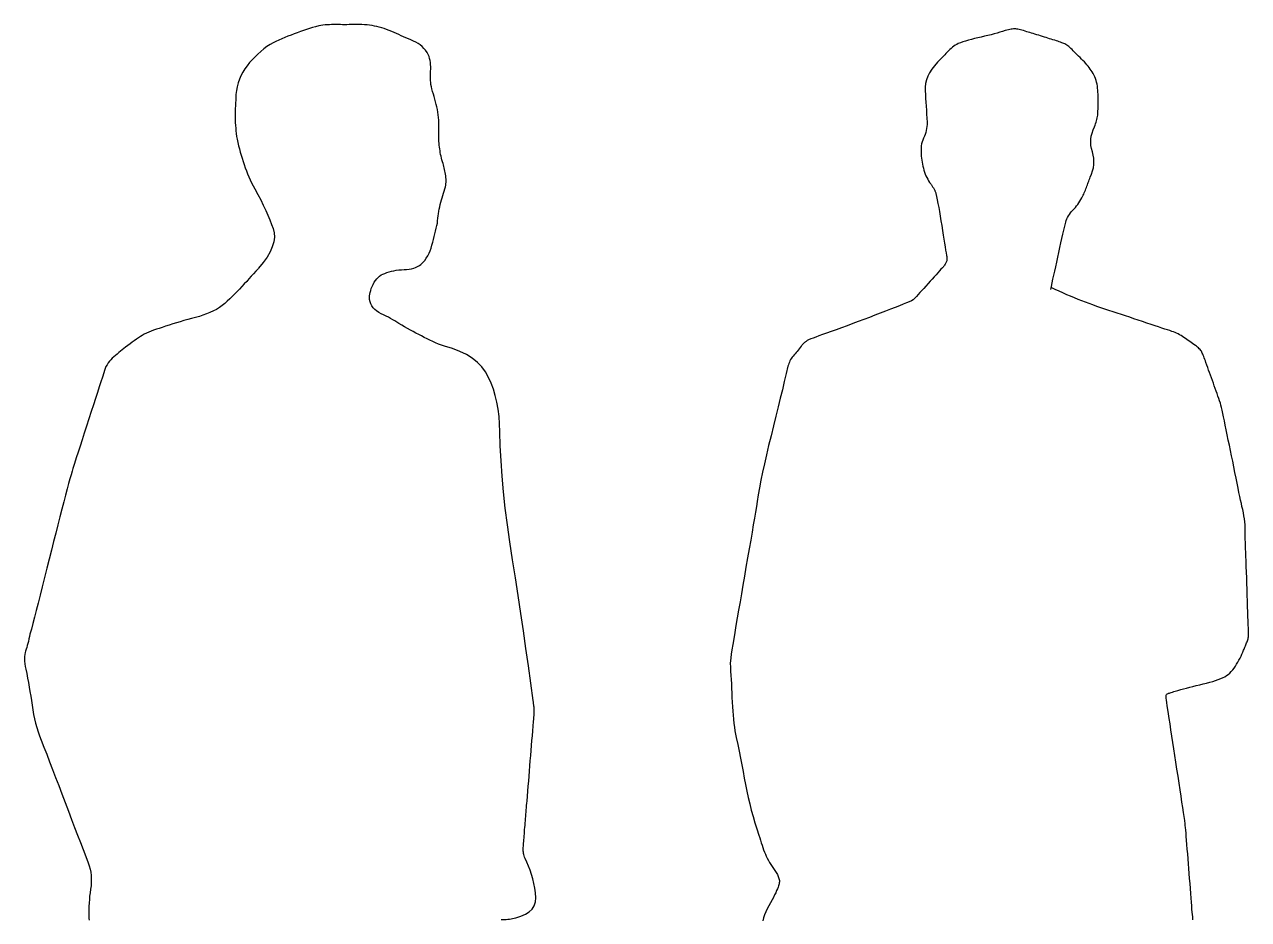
# Model space of a CAD drawing. Extents: x -1641 to 1664, y -769 to 1045.
# Drawn here: x 474 to 1664, y 130 to 999 of the extents above; entities that cross this region are included whole.
import ezdxf

# ---------------------------------------------------------------- set-up
doc = ezdxf.new("R2010")
doc.units = 0
doc.header["$LTSCALE"] = 20
doc.layers.add('_____1', color=7, linetype='CONTINUOUS')

msp = doc.modelspace()

# ---------------------------------------------------------------- linework, layer by layer
at = {"layer": '_____1', "color": 0, "linetype": 'CONTINUOUS', "flags": 128}
for points in [[(937.6, 129.5), (939.2, 129.5), (940.8, 129.5), (942.4, 129.6), (944, 129.7), (945.6, 129.9), (947.1, 130.1), (948.6, 130.5), (950.1, 130.8), (951.6, 131.2), (951.6, 131.2), (951.6, 131.2), (956.7, 132.7), (961.1, 134.6), (964.7, 136.9), (967.5, 139.7), (969.5, 142.9), (970.8, 146.6), (971.2, 150.7), (970.9, 155.3), (970.1, 160.1), (969.2, 164.6), (968.1, 169.1), (966.9, 173.4), (965.6, 177.5), (964.1, 181.5), (962.5, 185.3), (960.7, 188.9), (960.7, 188.9), (960.7, 188.9), (960.2, 190.2), (959.9, 191.4), (959.6, 192.6), (959.3, 193.7), (959.1, 194.9), (959, 196.1), (959, 197.2), (959, 198.4), (959, 199.6), (959.1, 200.9), (959.2, 202.3), (959.3, 203.8), (959.4, 205.3), (959.5, 207), (959.7, 208.8), (959.8, 210.7), (959.8, 210.7), (959.8, 210.7), (960, 212.8), (960.2, 214.9), (960.3, 217), (960.5, 219.1), (960.7, 221.3), (960.9, 223.4), (961, 225.5), (961.2, 227.6), (961.4, 229.7), (961.5, 231.8), (961.7, 233.9), (961.9, 236.1), (962.1, 238.2), (962.2, 240.4), (962.4, 242.6), (962.6, 244.7), (962.6, 244.7), (962.6, 244.7), (963, 249.5), (963.4, 254.3), (963.8, 259.1), (964.2, 264), (964.6, 268.9), (965, 273.8), (965.4, 278.8), (965.8, 283.8), (966.2, 288.8), (966.6, 293.7), (967, 298.6), (967.4, 303.4), (967.8, 308.2), (968.2, 312.9), (968.5, 317.5), (968.9, 322.1), (968.9, 322.1), (968.9, 322.1), (969.1, 324.2), (969.2, 326.1), (969.4, 327.8), (969.4, 329.3), (969.5, 330.6), (969.6, 331.7), (969.6, 332.6), (969.6, 333.3), (969.6, 334), (969.5, 334.8), (969.4, 335.8), (969.3, 336.8), (969.2, 338), (969, 339.4), (968.8, 340.8), (968.6, 342.4), (968.6, 342.4), (968.6, 342.4), (966.3, 359.1), (964, 376), (961.6, 392.9), (959.1, 410), (956.6, 427.1), (954, 444.4), (951.3, 461.7), (948.5, 479.2), (945.9, 496.5), (943.5, 513.2), (941.5, 529.5), (939.8, 545.3), (938.4, 560.6), (937.4, 575.5), (936.6, 589.8), (936.2, 603.7), (936.2, 603.7), (936.2, 603.7), (935.9, 611.3), (935.4, 618.6), (934.5, 625.7), (933.3, 632.4), (931.7, 638.9), (929.9, 645), (927.8, 650.9), (925.3, 656.5), (922.3, 661.8), (918.7, 666.6), (914.3, 671), (909.3, 675), (903.6, 678.6), (897.2, 681.7), (890.1, 684.4), (882.4, 686.7), (882.4, 686.7), (882.4, 686.7), (879.4, 687.8), (876.6, 688.9), (873.7, 690.1), (870.9, 691.3), (868.1, 692.6), (865.4, 693.9), (862.7, 695.3), (860, 696.7), (857.3, 698.1), (854.6, 699.6), (851.9, 701), (849.2, 702.5), (846.4, 704.1), (843.6, 705.6), (840.8, 707.2), (838, 708.8), (838, 708.8), (838, 708.8), (836.1, 710.1), (834.1, 711.3), (832.1, 712.5), (830, 713.7), (827.8, 714.9), (825.5, 716.1), (823.1, 717.3), (820.7, 718.4), (818.4, 719.6), (816.3, 721), (814.5, 722.5), (813, 724.1), (811.7, 725.9), (810.7, 727.9), (810, 730), (809.5, 732.3), (809.5, 732.3), (809.5, 732.3), (809.4, 733.9), (809.5, 735.6), (809.7, 737.3), (810.1, 739.1), (810.6, 741), (811.2, 742.9), (812, 744.9), (813, 746.9), (814, 748.9), (815.2, 750.7), (816.4, 752.3), (817.8, 753.7), (819.3, 754.9), (820.8, 756), (822.5, 756.9), (824.2, 757.6), (824.2, 757.6), (824.2, 757.6), (826.3, 758.4), (828.5, 759.1), (830.7, 759.7), (833.1, 760.2), (835.4, 760.6), (837.9, 760.9), (840.4, 761.1), (843, 761.2), (845.5, 761.3), (847.9, 761.6), (850.2, 762), (852.4, 762.6), (854.3, 763.3), (856.2, 764.1), (857.9, 765.1), (859.5, 766.2), (859.5, 766.2), (859.5, 766.2), (861.3, 768.1), (863.1, 770.2), (864.6, 772.4), (866.1, 774.6), (867.3, 777.1), (868.4, 779.6), (869.4, 782.2), (870.2, 785), (870.9, 787.8), (871.6, 790.6), (872.3, 793.3), (873, 796), (873.6, 798.7), (874.2, 801.4), (874.8, 804), (875.4, 806.5), (875.4, 806.5), (875.4, 806.5), (875.5, 808.8), (875.8, 811.1), (876.1, 813.4), (876.4, 815.6), (876.8, 817.9), (877.3, 820.1), (877.8, 822.3), (878.3, 824.6), (878.9, 826.8), (879.5, 828.9), (880.1, 831.1), (880.8, 833.3), (881.4, 835.4), (882, 837.5), (882.6, 839.6), (883.2, 841.7), (883.2, 841.7), (883.2, 841.7), (883.5, 843.2), (883.7, 844.6), (883.9, 846.2), (883.9, 847.7), (883.9, 849.2), (883.8, 850.8), (883.7, 852.3), (883.4, 853.9), (883.1, 855.5), (882.8, 857), (882.5, 858.6), (882.1, 860.1), (881.7, 861.6), (881.3, 863.1), (880.9, 864.5), (880.4, 866), (880.4, 866), (880.4, 866), (879.9, 867.8), (879.4, 869.6), (879, 871.4), (878.6, 873.1), (878.3, 874.9), (878, 876.7), (877.7, 878.5), (877.5, 880.3), (877.3, 882.2), (877.2, 884), (877, 885.9), (876.9, 887.9), (876.9, 889.8), (876.8, 891.9), (876.8, 893.9), (876.8, 896), (876.8, 896), (876.8, 896), (876.9, 898.6), (876.9, 901.3), (876.9, 903.9), (876.8, 906.5), (876.6, 909), (876.2, 911.6), (875.9, 914.2), (875.4, 916.7), (874.8, 919.3), (874.3, 921.8), (873.7, 924.3), (873, 926.9), (872.3, 929.4), (871.6, 931.8), (870.8, 934.3), (870, 936.8), (870, 936.8), (870, 936.8), (869.6, 938.9), (869.2, 941), (869, 943.1), (868.8, 945.2), (868.7, 947.4), (868.6, 949.6), (868.7, 951.8), (868.9, 954), (869, 956.2), (869, 958.4), (868.9, 960.5), (868.7, 962.5), (868.4, 964.5), (867.9, 966.5), (867.3, 968.4), (866.6, 970.2), (866.6, 970.2), (866.6, 970.2), (865.4, 972.4), (864, 974.4), (862.4, 976.3), (860.7, 978), (858.8, 979.6), (856.8, 981), (854.5, 982.3), (852.2, 983.4), (849.7, 984.5), (847.3, 985.5), (844.9, 986.6), (842.6, 987.6), (840.2, 988.6), (838, 989.6), (835.7, 990.6), (833.5, 991.6), (833.5, 991.6), (833.5, 991.6), (831, 992.7), (828.5, 993.7), (826.1, 994.6), (823.7, 995.5), (821.3, 996.2), (818.9, 996.9), (816.6, 997.5), (814.3, 998), (811.9, 998.4), (809.5, 998.8), (807.1, 999.1), (804.6, 999.3), (802, 999.4), (799.3, 999.5), (796.6, 999.5), (793.9, 999.4), (793.9, 999.4), (793.9, 999.4), (791.8, 999.4), (789.6, 999.4), (787.5, 999.3), (785.4, 999.3), (783.2, 999.3), (781.1, 999.4), (779, 999.4), (776.8, 999.4), (774.6, 999.4), (772.5, 999.4), (770.4, 999.3), (768.3, 999.2), (766.2, 999), (764.1, 998.8), (762, 998.5), (760, 998.1), (760, 998.1), (760, 998.1), (757, 997.3), (754.1, 996.5), (751.1, 995.6), (748.1, 994.7), (745.2, 993.7), (742.2, 992.6), (739.1, 991.5), (736.1, 990.4), (733.1, 989.2), (730.1, 988), (727.1, 986.7), (724.2, 985.5), (721.3, 984.2), (718.5, 982.8), (715.7, 981.5), (712.9, 980.1), (712.9, 980.1), (712.9, 980.1), (709.7, 978), (706.7, 975.7), (703.7, 973.3), (700.9, 970.8), (698.1, 968.1), (695.5, 965.4), (692.9, 962.5), (690.5, 959.4), (688.2, 956.3), (686.2, 953.1), (684.4, 949.7), (683, 946.2), (681.7, 942.7), (680.8, 939), (680.1, 935.2), (679.6, 931.3), (679.6, 931.3), (679.6, 931.3), (679.4, 928.6), (679.3, 925.9), (679.1, 923.2), (679, 920.5), (678.9, 917.8), (678.9, 915), (678.8, 912.3), (678.8, 909.6), (678.8, 906.9), (678.9, 904.1), (679.1, 901.4), (679.3, 898.7), (679.5, 896), (679.9, 893.4), (680.2, 890.7), (680.7, 888), (680.7, 888), (680.7, 888), (681.4, 884.9), (682.2, 881.7), (683, 878.6), (683.8, 875.5), (684.7, 872.4), (685.6, 869.4), (686.6, 866.3), (687.6, 863.3), (688.6, 860.3), (689.7, 857.3), (690.9, 854.3), (692.1, 851.4), (693.4, 848.5), (694.8, 845.6), (696.3, 842.7), (697.8, 839.9), (697.8, 839.9), (697.8, 839.9), (700.8, 834.3), (703.6, 828.9), (706.1, 823.8), (708.5, 818.8), (710.6, 814.1), (712.5, 809.5), (714.2, 805.2), (715.7, 801.1), (716.7, 797), (716.9, 792.7), (716.3, 788.2), (714.9, 783.5), (712.8, 778.6), (709.8, 773.4), (706.1, 768.1), (701.6, 762.6), (701.6, 762.6), (701.1, 762.1), (701.1, 762.1), (701.1, 762.1), (701.1, 762.1), (698.9, 759.7), (696.7, 757.2), (694.5, 754.8), (692.2, 752.3), (690, 749.8), (687.7, 747.3), (685.4, 744.8), (683, 742.3), (680.7, 739.8), (678.3, 737.4), (675.9, 735), (673.5, 732.8), (671.1, 730.5), (668.6, 728.4), (666.2, 726.3), (663.7, 724.3), (663.7, 724.3), (663.7, 724.3), (660.7, 722.6), (657.6, 721.1), (654.3, 719.6), (651, 718.3), (647.5, 717), (644, 715.8), (640.3, 714.7), (636.5, 713.7), (632.7, 712.7), (629, 711.7), (625.3, 710.6), (621.7, 709.5), (618.2, 708.4), (614.7, 707.3), (611.2, 706.1), (607.9, 704.9), (607.9, 704.9), (607.9, 704.9), (605, 704.1), (602.2, 703.3), (599.5, 702.4), (597, 701.5), (594.7, 700.5), (592.5, 699.4), (590.4, 698.4), (588.5, 697.2), (586.6, 696.1), (584.7, 694.8), (582.7, 693.5), (580.7, 692.1), (578.7, 690.6), (576.6, 689.1), (574.4, 687.4), (572.2, 685.7), (572.2, 685.7), (572.2, 685.7), (570.5, 684.4), (568.9, 683.1), (567.3, 681.8), (565.6, 680.5), (564, 679.1), (562.5, 677.8), (560.9, 676.4), (559.3, 675), (557.9, 673.6), (556.5, 672.1), (555.3, 670.5), (554.2, 668.8), (553.2, 667), (552.4, 665.1), (551.7, 663.1), (551.1, 661), (551.1, 661), (551.1, 661), (549.8, 656.8), (548.3, 652.3), (546.7, 647.3), (544.9, 641.9), (543.1, 636.1), (541, 629.9), (538.9, 623.2), (536.6, 616.2), (534.3, 609.1), (532.1, 602.3), (530, 595.9), (528, 589.7), (526.1, 583.8), (524.3, 578.2), (522.6, 572.9), (521, 567.9), (521, 567.9), (521, 567.9), (520.2, 565.2), (519.2, 561.9), (518.1, 557.9), (516.8, 553.3), (515.4, 548), (513.9, 542.1), (512.2, 535.6), (510.3, 528.4), (508.4, 520.8), (506.4, 513), (504.4, 505), (502.3, 496.8), (500.1, 488.4), (498, 479.7), (495.7, 470.9), (493.5, 461.9), (491.2, 453), (489.1, 444.7), (487.2, 437), (485.3, 429.9), (483.6, 423.3), (482, 417.3), (480.6, 411.9), (479.3, 407), (479.3, 407), (479.3, 407), (478.8, 404.5), (478.3, 402.2), (477.8, 399.9), (477.2, 397.8), (476.7, 395.8), (476.2, 393.9), (475.6, 392.2), (475, 390.5), (474.5, 388.9), (474.2, 387), (474, 385.1), (473.9, 382.9), (474, 380.6), (474.3, 378.2), (474.7, 375.5), (475.2, 372.8), (475.2, 372.8), (475.2, 372.8), (476.1, 368.5), (477, 364.2), (477.8, 359.9), (478.5, 355.5), (479.3, 351.1), (480, 346.7), (480.6, 342.3), (481.3, 337.8), (481.9, 333.3), (482.7, 328.9), (483.7, 324.6), (484.7, 320.3), (485.9, 316.1), (487.3, 312), (488.7, 308), (490.3, 304), (490.3, 304), (490.3, 304), (492.9, 297.2), (495.6, 290.1), (498.4, 282.9), (501.3, 275.4), (504.2, 267.7), (507.2, 259.7), (510.3, 251.6), (513.5, 243.2), (516.7, 234.8), (519.8, 226.8), (522.7, 219), (525.6, 211.5), (528.3, 204.4), (531, 197.5), (533.5, 190.9), (535.9, 184.5), (535.9, 184.5), (535.9, 184.5), (536.9, 181.6), (537.7, 178.5), (538.3, 175.4), (538.7, 172.2), (538.9, 169), (538.9, 165.7), (538.7, 162.4), (538.2, 159), (537.7, 155.6), (537.3, 152.2), (537, 148.9), (536.7, 145.6), (536.5, 142.3), (536.4, 139.1), (536.4, 135.9), (536.5, 132.8), (536.5, 132.8), (536.5, 132.8), (536.5, 132.1), (536.5, 131.5), (536.6, 130.8), (536.6, 130.2), (536.7, 129.5), (536.8, 128.9)], [(1471.8, 741.8), (1472.5, 744.9), (1473.2, 748.3), (1474, 751.9), (1474.9, 755.7), (1475.7, 759.7), (1476.7, 764), (1477.7, 768.5), (1478.7, 773.2), (1479.8, 778), (1480.8, 782.6), (1481.8, 787.1), (1482.8, 791.5), (1483.7, 795.6), (1484.7, 799.7), (1485.6, 803.6), (1486.5, 807.3), (1486.5, 807.3), (1486.5, 807.3), (1487, 808.9), (1487.6, 810.5), (1488.3, 812), (1489.1, 813.5), (1490.1, 814.9), (1491.1, 816.3), (1492.2, 817.7), (1493.4, 819), (1494.7, 820.3), (1495.9, 821.7), (1497, 823.2), (1498.1, 824.6), (1499.2, 826.2), (1500.2, 827.8), (1501.2, 829.4), (1502.1, 831.1), (1502.1, 831.1), (1502.1, 831.1), (1502.7, 832.3), (1503.3, 833.5), (1503.9, 834.7), (1504.5, 835.9), (1505, 837.1), (1505.5, 838.4), (1506, 839.6), (1506.5, 840.9), (1507, 842.2), (1507.5, 843.5), (1507.9, 844.8), (1508.4, 846), (1508.9, 847.3), (1509.3, 848.6), (1509.8, 849.8), (1510.3, 851.1), (1510.3, 851.1), (1510.3, 851.1), (1511.6, 854.1), (1512.6, 857.2), (1513.3, 860.3), (1513.7, 863.3), (1513.8, 866.4), (1513.6, 869.5), (1513.1, 872.6), (1512.3, 875.7), (1511.5, 878.8), (1511, 881.9), (1510.8, 884.9), (1510.9, 888), (1511.3, 891), (1512, 894), (1513, 897), (1514.3, 900), (1514.3, 900), (1514.3, 900), (1514.9, 901.5), (1515.4, 902.9), (1515.9, 904.4), (1516.3, 905.8), (1516.7, 907.2), (1517, 908.6), (1517.3, 910), (1517.5, 911.3), (1517.6, 912.7), (1517.7, 914.1), (1517.8, 915.7), (1517.9, 917.3), (1518, 918.9), (1518, 920.7), (1518, 922.5), (1518, 924.3), (1518, 924.3), (1518, 924.3), (1518, 926.2), (1518, 928.1), (1518, 930), (1517.9, 931.9), (1517.8, 933.8), (1517.6, 935.7), (1517.4, 937.7), (1517.2, 939.6), (1516.9, 941.6), (1516.4, 943.4), (1515.9, 945.2), (1515.3, 947), (1514.6, 948.7), (1513.8, 950.4), (1513, 951.9), (1512, 953.5), (1512, 953.5), (1512, 953.5), (1511.2, 954.8), (1510.3, 956.2), (1509.3, 957.6), (1508.3, 959), (1507.1, 960.3), (1505.9, 961.7), (1504.6, 963.1), (1503.2, 964.5), (1501.8, 965.9), (1500.4, 967.3), (1499, 968.7), (1497.7, 970), (1496.4, 971.3), (1495.1, 972.6), (1493.8, 973.9), (1492.6, 975.2), (1492.6, 975.2), (1492.6, 975.2), (1491.5, 976.2), (1490.4, 977.1), (1489.4, 978), (1488.4, 978.8), (1487.4, 979.5), (1486.5, 980.1), (1485.6, 980.6), (1484.7, 981), (1483.7, 981.4), (1482.7, 981.8), (1481.5, 982.2), (1480.2, 982.7), (1478.8, 983.2), (1477.3, 983.7), (1475.7, 984.2), (1473.9, 984.7), (1473.9, 984.7), (1473.9, 984.7), (1472.4, 985.2), (1470.8, 985.7), (1469.1, 986.2), (1467.4, 986.7), (1465.7, 987.3), (1463.9, 987.8), (1462, 988.4), (1460.2, 989), (1458.3, 989.5), (1456.5, 990.1), (1454.7, 990.6), (1453.1, 991.1), (1451.5, 991.6), (1450, 992.1), (1448.5, 992.5), (1447.1, 993), (1447.1, 993), (1447.1, 993), (1445.5, 993.5), (1443.9, 993.9), (1442.5, 994.3), (1441.2, 994.6), (1440, 994.9), (1439, 995.1), (1438, 995.2), (1437.2, 995.2), (1436.4, 995.2), (1435.5, 995.2), (1434.5, 995), (1433.4, 994.9), (1432.1, 994.6), (1430.7, 994.3), (1429.3, 994), (1427.7, 993.5), (1427.7, 993.5), (1427.7, 993.5), (1425.1, 992.7), (1422.5, 991.9), (1419.7, 991.1), (1416.8, 990.3), (1413.8, 989.5), (1410.7, 988.8), (1407.5, 988), (1404.2, 987.3), (1400.9, 986.5), (1397.7, 985.8), (1394.7, 985), (1391.8, 984.2), (1389.1, 983.4), (1386.5, 982.6), (1384.1, 981.8), (1381.8, 980.9), (1381.8, 980.9), (1381.8, 980.9), (1380.4, 980.1), (1378.9, 979.3), (1377.6, 978.4), (1376.2, 977.4), (1374.9, 976.3), (1373.6, 975.1), (1372.4, 973.9), (1371.2, 972.6), (1370, 971.3), (1368.8, 970), (1367.6, 968.8), (1366.4, 967.5), (1365.2, 966.3), (1364, 965.1), (1362.8, 963.9), (1361.6, 962.8), (1361.6, 962.8), (1361.6, 962.8), (1358.7, 959.4), (1356.1, 956), (1354, 952.5), (1352.3, 949.1), (1351, 945.6), (1350.2, 942.1), (1349.8, 938.5), (1349.8, 934.9), (1350, 931.3), (1350.2, 927.6), (1350.4, 923.9), (1350.6, 920.1), (1350.9, 916.3), (1351.1, 912.4), (1351.3, 908.4), (1351.6, 904.4), (1351.6, 904.4), (1351.6, 904.4), (1351.6, 902.3), (1351.4, 900.3), (1351.1, 898.4), (1350.8, 896.4), (1350.3, 894.5), (1349.7, 892.7), (1349, 890.8), (1348.2, 889), (1347.5, 887.2), (1346.8, 885.4), (1346.3, 883.5), (1346, 881.5), (1345.7, 879.5), (1345.7, 877.5), (1345.7, 875.4), (1345.9, 873.3), (1345.9, 873.3), (1345.9, 873.3), (1346, 871.4), (1346.2, 869.6), (1346.5, 867.7), (1346.7, 865.8), (1347.1, 863.8), (1347.5, 861.9), (1348, 859.9), (1348.5, 857.9), (1349.1, 856), (1349.8, 854.1), (1350.5, 852.3), (1351.3, 850.6), (1352.2, 849), (1353.1, 847.4), (1354.1, 845.9), (1355.2, 844.6), (1355.2, 844.6), (1355.2, 844.6), (1355.6, 844), (1355.9, 843.5), (1356.3, 842.9), (1356.7, 842.4), (1357, 841.8), (1357.4, 841.2), (1357.7, 840.7), (1358.1, 840.1), (1358.4, 839.5), (1358.7, 838.9), (1359, 838.3), (1359.3, 837.7), (1359.6, 837.1), (1359.8, 836.5), (1360, 835.9), (1360.2, 835.3), (1360.2, 835.3), (1360.2, 835.3), (1360.9, 832.3), (1361.5, 829), (1362.2, 825.4), (1362.9, 821.6), (1363.6, 817.6), (1364.4, 813.3), (1365.1, 808.8), (1365.8, 804), (1366.6, 799.2), (1367.3, 794.8), (1367.9, 790.7), (1368.5, 786.9), (1369.1, 783.4), (1369.6, 780.2), (1370.1, 777.4), (1370.6, 774.8), (1370.6, 774.8), (1370.6, 774.8), (1370.8, 774), (1370.9, 773.1), (1370.9, 772.2), (1370.9, 771.4), (1370.8, 770.6), (1370.7, 769.9), (1370.5, 769.1), (1370.2, 768.4), (1369.8, 767.7), (1369.5, 767.1), (1369.1, 766.4), (1368.6, 765.7), (1368.1, 765), (1367.6, 764.4), (1367.1, 763.7), (1366.5, 763.1), (1366.5, 763.1), (1366.5, 763.1), (1365.1, 761.5), (1363.6, 759.9), (1362, 758.1), (1360.3, 756.2), (1358.5, 754.2), (1356.7, 752.1), (1354.7, 749.9), (1352.6, 747.6), (1350.5, 745.2), (1348.5, 743), (1346.6, 740.9), (1344.7, 738.9), (1343, 737), (1341.3, 735.1), (1339.6, 733.4), (1338.1, 731.8), (1338.1, 731.8), (1338.1, 731.8), (1336.4, 731), (1334.2, 730), (1331.5, 728.9), (1328.4, 727.6), (1324.8, 726.1), (1320.7, 724.5), (1316.2, 722.8), (1311.3, 720.8), (1306, 718.8), (1300.8, 716.8), (1295.5, 714.8), (1290.1, 712.8), (1284.7, 710.8), (1279.3, 708.7), (1273.9, 706.7), (1268.4, 704.7), (1263.1, 702.8), (1258.2, 701), (1253.9, 699.4), (1249.9, 698), (1246.4, 696.7), (1243.4, 695.6), (1240.8, 694.6), (1238.6, 693.8), (1238.6, 693.8), (1238.6, 693.8), (1237.9, 693.5), (1237.1, 693.2), (1236.4, 692.9), (1235.8, 692.5), (1235.1, 692.2), (1234.6, 691.9), (1234, 691.5), (1233.5, 691.1), (1233, 690.8), (1232.5, 690.3), (1231.9, 689.8), (1231.4, 689.3), (1230.8, 688.7), (1230.3, 688.1), (1229.7, 687.4), (1229.1, 686.7), (1229.1, 686.7), (1229.1, 686.7), (1228.1, 685.4), (1227.1, 684.1), (1226.1, 682.8), (1225.2, 681.6), (1224.2, 680.5), (1223.3, 679.3), (1222.3, 678.3), (1221.4, 677.2), (1220.5, 676.2), (1219.7, 675.1), (1218.9, 673.9), (1218.3, 672.7), (1217.7, 671.4), (1217.2, 670.1), (1216.7, 668.7), (1216.3, 667.3), (1216.3, 667.3), (1216.3, 667.3), (1214.6, 660.1), (1212.8, 652.5), (1210.9, 644.5), (1208.9, 636.3), (1206.8, 627.7), (1204.6, 618.7), (1202.3, 609.5), (1199.9, 599.8), (1197.5, 590.3), (1195.4, 581.2), (1193.4, 572.5), (1191.6, 564.3), (1190, 556.5), (1188.6, 549.2), (1187.4, 542.3), (1186.4, 535.9), (1186.4, 535.9), (1186.4, 535.9), (1185.6, 531), (1184.7, 525.6), (1183.7, 519.6), (1182.6, 513), (1181.4, 505.9), (1180.1, 498.1), (1178.6, 489.8), (1177.1, 481), (1175.5, 471.9), (1174, 463.1), (1172.5, 454.6), (1171.1, 446.2), (1169.7, 438.2), (1168.3, 430.3), (1167.1, 422.7), (1165.8, 415.4), (1164.7, 408.5), (1163.6, 402.3), (1162.7, 396.7), (1161.9, 391.7), (1161.2, 387.5), (1160.7, 383.9), (1160.3, 380.9), (1160, 378.6), (1160, 378.6), (1160, 378.6), (1160.3, 374.8), (1160.5, 370.9), (1160.8, 366.8), (1161.1, 362.7), (1161.3, 358.5), (1161.5, 354.2), (1161.7, 349.8), (1161.9, 345.2), (1162.1, 340.7), (1162.3, 336.4), (1162.6, 332.1), (1162.9, 328), (1163.3, 324.1), (1163.7, 320.2), (1164.2, 316.6), (1164.7, 313), (1164.7, 313), (1164.7, 313), (1166.1, 306.3), (1167.5, 299.6), (1168.8, 293), (1170.2, 286.4), (1171.4, 279.9), (1172.7, 273.4), (1173.9, 267), (1175.1, 260.7), (1176.3, 254.4), (1177.7, 248.2), (1179.1, 242), (1180.7, 235.8), (1182.4, 229.7), (1184.2, 223.6), (1186.1, 217.6), (1188.1, 211.6), (1188.1, 211.6), (1188.1, 211.6), (1188.9, 209), (1189.6, 206.5), (1190.4, 204.1), (1191.1, 201.7), (1191.9, 199.4), (1192.7, 197.2), (1193.5, 195.1), (1194.4, 193), (1195.3, 191), (1196.2, 189), (1197.3, 187), (1198.4, 185), (1199.6, 183), (1200.9, 181.1), (1202.2, 179.1), (1203.7, 177.1), (1203.7, 177.1), (1203.7, 177.1), (1204.3, 176.2), (1204.9, 175.2), (1205.5, 174.3), (1206, 173.3), (1206.4, 172.3), (1206.9, 171.3), (1207.2, 170.3), (1207.6, 169.3), (1207.8, 168.3), (1208, 167.3), (1208, 166.2), (1207.9, 165.2), (1207.8, 164.2), (1207.5, 163.1), (1207.1, 162.1), (1206.7, 161), (1206.7, 161), (1206.7, 161), (1206.1, 159.4), (1205.3, 157.6), (1204.5, 155.6), (1203.4, 153.4), (1202.2, 151), (1200.9, 148.5), (1199.4, 145.8), (1197.7, 142.9), (1196.1, 139.9), (1194.7, 136.9), (1193.6, 134), (1192.7, 131.1), (1192, 128.2)], [(1609.9, 129.1), (1610, 130), (1610, 131), (1609.9, 132.2), (1609.9, 132.2), (1609.9, 132.2), (1609.7, 134.3), (1609.5, 136.7), (1609.2, 139.6), (1609, 142.8), (1608.7, 146.4), (1608.4, 150.4), (1608, 154.8), (1607.6, 159.6), (1607.3, 164.5), (1606.9, 169.4), (1606.5, 174.2), (1606.1, 179.1), (1605.7, 183.8), (1605.4, 188.6), (1605, 193.3), (1604.6, 198), (1604.3, 202.4), (1604, 206.5), (1603.6, 210.1), (1603.4, 213.4), (1603.1, 216.3), (1602.9, 218.8), (1602.7, 220.9), (1602.6, 222.6), (1602.6, 222.6), (1602.6, 222.6), (1602.1, 225.8), (1601.5, 229.5), (1600.9, 233.7), (1600.2, 238.4), (1599.4, 243.6), (1598.6, 249.3), (1597.6, 255.5), (1596.6, 262.2), (1595.6, 269), (1594.5, 275.8), (1593.5, 282.4), (1592.5, 288.9), (1591.6, 295.3), (1590.6, 301.6), (1589.7, 307.8), (1588.7, 313.8), (1587.9, 319.6), (1587.1, 324.8), (1586.4, 329.5), (1585.7, 333.6), (1585.2, 337.2), (1584.8, 340.3), (1584.4, 342.8), (1584.1, 344.8), (1584.1, 344.8), (1584.1, 344.8), (1584, 345.7), (1584, 346.4), (1584.1, 347.1), (1584.2, 347.7), (1584.4, 348.2), (1584.7, 348.5), (1585, 348.8), (1585.4, 349), (1585.9, 349.2), (1586.5, 349.4), (1587.3, 349.6), (1588.1, 349.9), (1589.1, 350.2), (1590.2, 350.6), (1591.5, 351), (1592.9, 351.4), (1592.9, 351.4), (1592.9, 351.4), (1595.5, 352.2), (1598.2, 353), (1601, 353.8), (1603.9, 354.5), (1607, 355.3), (1610.1, 356.1), (1613.4, 356.9), (1616.8, 357.7), (1620.1, 358.5), (1623.4, 359.3), (1626.4, 360.1), (1629.4, 361), (1632.1, 361.9), (1634.7, 362.8), (1637.2, 363.7), (1639.6, 364.6), (1639.6, 364.6), (1639.6, 364.6), (1641.2, 365.5), (1642.9, 366.6), (1644.4, 367.7), (1645.9, 369.1), (1647.4, 370.5), (1648.8, 372.2), (1650.1, 373.9), (1651.4, 375.8), (1652.6, 377.8), (1653.8, 379.7), (1654.9, 381.6), (1655.9, 383.6), (1656.9, 385.5), (1657.8, 387.4), (1658.6, 389.3), (1659.3, 391.2), (1659.3, 391.2), (1659.3, 391.2), (1659.8, 392.3), (1660.2, 393.4), (1660.6, 394.4), (1661.1, 395.5), (1661.5, 396.5), (1661.9, 397.5), (1662.3, 398.5), (1662.7, 399.4), (1663.1, 400.4), (1663.4, 401.4), (1663.7, 402.4), (1663.9, 403.4), (1664, 404.4), (1664.1, 405.5), (1664.2, 406.6), (1664.1, 407.7), (1664.1, 407.7), (1664.1, 407.7), (1664.1, 410), (1664, 412.8), (1663.9, 416), (1663.8, 419.7), (1663.6, 423.9), (1663.5, 428.5), (1663.3, 433.6), (1663.1, 439.1), (1662.9, 444.9), (1662.7, 450.6), (1662.5, 456.2), (1662.4, 461.7), (1662.2, 467.2), (1662, 472.6), (1661.8, 477.9), (1661.6, 483.1), (1661.6, 483.1), (1661.6, 483.1), (1661.5, 486.5), (1661.3, 489.8), (1661.2, 493), (1661.1, 496.1), (1661, 499.1), (1661, 502), (1660.9, 504.9), (1660.9, 507.7), (1660.9, 510.4), (1660.8, 513.2), (1660.5, 516.1), (1660.2, 519), (1659.7, 521.9), (1659.2, 524.9), (1658.6, 528), (1657.8, 531.1), (1657.8, 531.1), (1657.8, 531.1), (1657.2, 533.9), (1656.5, 537.1), (1655.8, 540.7), (1654.9, 544.6), (1654.1, 548.9), (1653.1, 553.6), (1652.1, 558.6), (1651, 563.9), (1649.9, 569.5), (1648.8, 574.9), (1647.7, 580.2), (1646.6, 585.4), (1645.6, 590.6), (1644.5, 595.6), (1643.5, 600.6), (1642.5, 605.4), (1641.6, 610.1), (1640.7, 614.3), (1639.9, 618.1), (1639.1, 621.5), (1638.4, 624.6), (1637.8, 627.2), (1637.3, 629.5), (1636.8, 631.4), (1636.8, 631.4), (1636.8, 631.4), (1636, 633.6), (1635.2, 635.9), (1634.4, 638.3), (1633.6, 640.7), (1632.7, 643.1), (1631.8, 645.6), (1630.9, 648.2), (1630, 650.8), (1629, 653.5), (1628.1, 656.1), (1627.2, 658.6), (1626.3, 661.1), (1625.4, 663.6), (1624.5, 666), (1623.7, 668.4), (1622.8, 670.8), (1622.8, 670.8), (1622.8, 670.8), (1622.3, 672.4), (1621.7, 674), (1621.1, 675.4), (1620.6, 676.8), (1620.1, 678), (1619.6, 679.1), (1619.2, 680.1), (1618.7, 681), (1618.3, 681.8), (1617.7, 682.7), (1617.1, 683.5), (1616.3, 684.3), (1615.5, 685.2), (1614.6, 686), (1613.6, 686.8), (1612.5, 687.6), (1612.5, 687.6), (1612.5, 687.6), (1611.1, 688.5), (1609.7, 689.5), (1608.3, 690.4), (1607, 691.3), (1605.6, 692.3), (1604.2, 693.3), (1602.8, 694.2), (1601.4, 695.2), (1600, 696.2), (1598.6, 697.1), (1597.2, 697.9), (1595.7, 698.7), (1594.2, 699.4), (1592.7, 700.1), (1591.2, 700.7), (1589.6, 701.2), (1589.6, 701.2), (1589.6, 701.2), (1587.7, 701.9), (1585.4, 702.6), (1582.9, 703.5), (1580, 704.4), (1576.8, 705.5), (1573.3, 706.7), (1569.5, 707.9), (1565.4, 709.3), (1561.2, 710.7), (1557, 712.1), (1552.8, 713.5), (1548.7, 714.9), (1544.6, 716.2), (1540.6, 717.6), (1536.6, 718.9), (1532.6, 720.2), (1532.6, 720.2), (1532.6, 720.2), (1528.5, 721.6), (1524.5, 722.9), (1520.6, 724.2), (1516.7, 725.5), (1512.9, 726.9), (1509.2, 728.2), (1505.5, 729.6), (1502, 730.9), (1498.4, 732.3), (1494.8, 733.7), (1491.2, 735.3), (1487.5, 736.8), (1483.7, 738.5), (1479.9, 740.2), (1476.1, 742), (1472.2, 743.8), (1472.2, 743.8)]]:
    msp.add_lwpolyline(points, dxfattribs=at)

doc.saveas('drawing.dxf')
